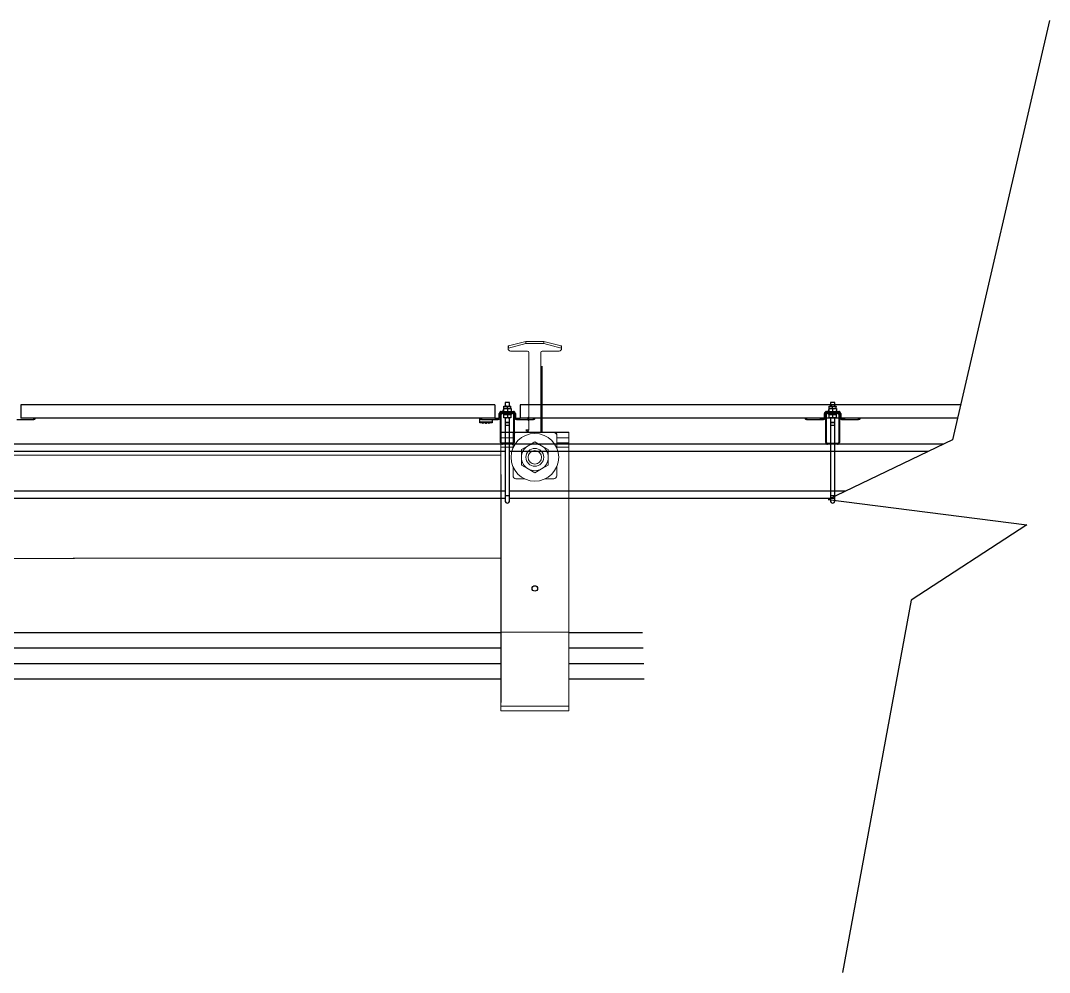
# Model space of a CAD drawing. Header units: feet. Extents: x 0.3 to 98.5, y -18.6 to 31.5.
# Drawn here: x 85.115 to 86.956, y 5.803 to 7.506 of the extents above; entities that cross this region are included whole.
import ezdxf

# ---------------------------------------------------------------- set-up
doc = ezdxf.new("R2010")
doc.units = ezdxf.units.FT
doc.header["$MEASUREMENT"] = 0
doc.layers.add('ATI CENTER SUPPORT', color=7, linetype='Continuous')
doc.layers.add('DC STRING CABLES', color=30, linetype='Continuous')

# ---------------------------------------------------------------- blocks, each defined once
blk = doc.blocks.new('CLAMP')
at = {"color": 3, "linetype": 'Continuous', "lineweight": 15}
for p, q in [((-0.004798626367520598, 0.1326443036068738), (-0.01417172662998567, 0.1301865137858691)), ((-0.004798626367520598, 0.1326443036068738), (-0.004798626367520598, 0.1314930813212918)), ((0.004798626333975875, 0.1326443036068738), (-0.004798626367520598, 0.1326443036068738)), ((0.004798626333975875, 0.1326443036068738), (0.004798626333975875, 0.1314930813212918)), ((0.01417172659643384, 0.1301865137858691), (0.004798626333975875, 0.1326443036068738)), ((-0.01439587906901707, 0.1298962130334331), (-0.01439587906901707, 0.1287449907478617)), ((-0.004798626367520598, 0.1314930813212918), (-0.01417172662998567, 0.1290352915338548)), ((-0.01417172662998567, 0.1301865137858691), (-0.01417172662998567, 0.1290352915338548)), ((-0.01311624537995115, 0.127466574984636), (-0.003998855286706515, 0.127466574984636)), ((0.004798626333975875, 0.1314930813212918), (-0.004798626367520598, 0.1314930813212918)), ((0.00399885528669941, 0.127466574984636), (0.01311624534640643, 0.127466574984636)), ((0.01417172659643384, 0.1290352915338548), (0.004798626333975875, 0.1314930813212918)), ((0.01417172659643384, 0.1301865137858691), (0.01417172659643384, 0.1290352915338548)), ((0.01439587903547235, 0.1298962130334331), (0.01439587903547235, 0.1287449907478617)), ((-0.003199084239422945, 0.1266675651116387), (-0.003199084239422945, 0.09098773627755463)), ((0.003199084239422945, 0.1242129183640124), (0.003199084239422945, 0.1266675651116387)), ((0.003199084239422944, 0.09098773624404183), (0.003199084239422945, 0.1242129183640124)), ((-0.003710937708337525, 0.09162684573262325), (-0.003698954095273876, 0.09163956448314892)), ((-0.003710937708337525, 0.09162684573262325), (-0.003710937708337525, 0.0904763699588429)), ((-0.003199084239422945, 0.09098773627755463), (-0.003710937708337525, 0.0904763699588429)), ((-0.003710937708337525, 0.0904763699588429), (-0.003199084239422945, 0.08996500367367943)), ((-0.003199084239422945, 0.09213895856312782), (-0.003698954095273876, 0.09163956448314892)), ((-0.003199084239422945, 0.08996500367367943), (-0.003199084239422945, 0.08509190809895273)), ((0.003199084205878222, 0.09213895856312782), (0.003698954061729154, 0.09163956448314892)), ((0.003199084205878222, 0.09098773627755463), (0.003710937674792802, 0.0904763699588429)), ((0.003710937674792802, 0.0904763699588429), (0.003199084205878222, 0.08996500367367943)), ((0.003199084239422945, 0.0839094949473349), (0.003199084239422944, 0.08996500370719224)), ((0.003710937674792802, 0.09162684573262325), (0.003698954061729154, 0.09163956448314892)), ((0.003710937674792802, 0.09162684573262325), (0.003710937674792802, 0.0904763699588429)), ((-0.01823478013619351, 0.08077331040825442), (-0.01823478013619351, 0.0839094949473349)), ((-0.007181590635912727, 0.0839094949473349), (-0.01021542018382959, 0.08373198649400848)), ((-0.01021542018382959, 0.0839094949473349), (-0.01021542018382959, 0.08373198649400848)), ((-0.003548296680495611, 0.08509710985918062), (-0.004861600470757566, 0.08509710985918062)), ((-0.003549628450290498, 0.08509589193335643), (-0.004861600470757566, 0.08509589193335643)), ((-0.004861600470757566, 0.08479470389906574), (-0.00414776108799586, 0.08483907472967012)), ((-0.00414776108799586, 0.08408700340066133), (-0.004861600470757566, 0.08404523685576137)), ((-0.00414776108799586, 0.08483907472967012), (-0.00414776108799586, 0.08408700340066133)), ((0.01021542015028487, 0.08373198649400848), (0.007181590602368004, 0.0839094949473349)), ((0.01021542015028487, 0.0839094949473349), (0.01021542015028487, 0.08373198649400848)), ((0.01823478013619351, 0.08077331040825442), (0.01823478013619351, 0.0839094949473349)), ((-0.01823478013619351, 0.0782353062522283), (-0.01823478013619351, 0.08077331040825442)), ((-0.01823478013619351, 0.08077331040825442), (-0.0117214446394307, 0.08077331040825442)), ((-0.01823478013619351, 0.0782353062522283), (-0.01823478013619351, 0.07778579264175)), ((-0.01823478013619351, 0.0782353062522283), (-0.0117214446394307, 0.0782353062522283)), ((-0.01823478013619351, 0.07778579264175), (-0.01823478013619351, 0.07583831357466764)), ((-0.0117214446394307, 0.07778579264175), (-0.01823478013619351, 0.07778579264175)), ((-0.0117214446394307, 0.082809807811282), (-0.0117214446394307, 0.08213670027835107)), ((-0.0117214446394307, 0.08213670027835107), (-0.0117214446394307, 0.07551346538764392)), ((-1.677236127761716e-11, 0.0786839298128843), (-0.003595770690420608, 0.07660791066810546)), ((0.003595770656861674, 0.07660791066810546), (-1.677236127761716e-11, 0.0786839298128843)), ((0.01172144463941649, 0.082809807811282), (0.01172144463941649, 0.08213670027835107)), ((0.01172144463941649, 0.07551346538764392), (0.01172144463941649, 0.08213670027835107)), ((0.01172144463941649, 0.08077331040825442), (0.01823478013619351, 0.08077331040825442)), ((0.01172144463941649, 0.0782353062522283), (0.01823478013619351, 0.0782353062522283)), ((0.01823478013619351, 0.07778579264175), (0.01172144463941649, 0.07778579264175)), ((0.01823478013619351, 0.0782353062522283), (0.01823478013619351, 0.08077331040825442)), ((0.01823478013619351, 0.0782353062522283), (0.01823478013619351, 0.07778579264175)), ((0.01823478013619351, 0.07778579264175), (0.01823478013619351, 0.07583831357466764)), ((-0.01823478013619351, 0.07583831357466764), (-0.01823478013619351, -0.02358258059671314)), ((-0.0117214446394307, 0.07583831357466764), (-0.01823478013619351, 0.07583831357466764)), ((-0.003595770690420608, 0.07660791066810546), (-0.007191541364054643, 0.07453189148976946)), ((-0.007191541364054643, 0.07037985313309925), (-0.007191541364054643, 0.07453189148976946)), ((0.007191541364047538, 0.07453189148976946), (0.003595770656861674, 0.07660791066810546)), ((0.007191541364047538, 0.07037985313309925), (0.007191541364047538, 0.07453189148976946)), ((0.01823478013619351, 0.07583831357466764), (0.01172144463941649, 0.07583831357466764)), ((0.01823478013619351, 0.07583831357466764), (0.01823478013619351, -0.02358258059671314)), ((-0.007191541364054643, 0.06622781480998441), (-0.007191541364054643, 0.07037985313309925)), ((0.007191541364047538, 0.06622781480998441), (0.007191541364047538, 0.07037985313309925)), ((-0.0117214446394307, 0.0652462409121135), (-0.0117214446394307, 0.06046379805403035)), ((-0.007191541364054643, 0.06622781480998441), (-0.003595770690420608, 0.06415179563165019)), ((-0.003595770690420608, 0.06415179563165019), (-1.677236127761716e-11, 0.06207577645331419)), ((-1.677236127761716e-11, 0.06207577645331419), (0.003595770656861674, 0.06415179563165019)), ((0.003595770656861674, 0.06415179563165019), (0.007191541364047538, 0.06622781480998441)), ((0.01172144463941649, 0.06046379805403035), (0.01172144463941649, 0.0652462409121135)), ((-0.01012190251133305, 0.05886577834159468), (-0.005583217748810654, 0.05886577834159468)), ((0.005583217748817759, 0.05886577834159468), (0.01012190251132594, 0.05886577834159468)), ((0.01823478013619351, -0.02358258059671314), (-0.01823478013619351, -0.02358258059671314)), ((-0.01823478013619351, -0.06326747562251), (-0.01823478013619351, -0.02358258059671314)), ((0.01823478013619351, -0.06326747562251), (0.01823478013619351, -0.02358258059671314)), ((0.01823478013619351, -0.06326747562251), (-0.01823478013619351, -0.06326747562251)), ((-0.01823478013619351, -0.06573478283980094), (-0.01823478013619351, -0.06326747562251)), ((0.01823478013619351, -0.06573478283980094), (-0.01823478013619351, -0.06573478283980094)), ((0.01823478013619351, -0.06573478283980094), (0.01823478013619351, -0.06326747562251))]:
    blk.add_line(p, q, dxfattribs=at)
at = {"color": 3}
for p, q in [((-0.01823478013619351, 0.0839094949473349), (0.01823478013619351, 0.0839094949473349)), ((-0.01823478013619351, 0.06120492388741638), (-0.01823478013619351, -0.06120492388741638))]:
    blk.add_line(p, q, dxfattribs=at)
at = {"color": 3, "linetype": 'Continuous', "lineweight": 15}
for radius in [0.01279633693693193, 0.004798626351348265, 0.003598969763508833]:
    blk.add_circle((-1.677236127761716e-11, 0.07037985313309925), radius, dxfattribs=at)
at = {"color": 3}
blk.add_circle((0, 0), 0.001468251009832691, dxfattribs=at)
at = {"color": 3, "linetype": 'Continuous', "lineweight": 15}
for centre, radius, start, end in [((-0.01409569419036316, 0.1298961174420832), 0.0003001849005565807, 104.6720091426993, 179.9817583273999), ((-0.01409569419036316, 0.1287448951565118), 0.0003001849005798663, 104.6720091452997, 179.9817583237994), ((-0.01311685405767449, 0.128745599995975), 0.001279025164742439, 180.0272924107003, 270.0272664350998), ((-0.003998474867319857, 0.1266671843231819), 0.0007993907279524112, 0.02729241099994475, 90.02726643579999), ((0.003998474867312751, 0.1266671843231819), 0.0007993907279628461, 89.97273356550035, 179.972707589), ((0.01311685402411555, 0.128745599995975), 0.001279025164714322, 269.9727335644997, 359.9727075900991), ((0.01409569415680423, 0.1298961174420832), 0.0003001849005603722, 0.01824167080079556, 75.32799085330021), ((0.01409569415680423, 0.1287448951565118), 0.0003001849005614123, 0.01824167260012449, 75.32799085369959), ((-0.01033500993772307, 0.08289541565966196), 0.001389075205851073, 133.1103241237991, 183.5333432729001), ((-0.01012276951050595, 0.0821359982573), 0.001598675271910271, 93.32241776470013, 179.9748391512997), ((-0.004206123688323515, 0.08509235032221696), 0.001007039541364204, 273.3224177638996, 359.9748391507998), ((0.01012276951051305, 0.0821359982573), 0.001598675271928054, 0.02516084899986749, 86.6775822356), ((0.0101859501635424, 0.08283448584924358), 0.001535692774013485, 359.0792370251004, 44.42826549430035), ((-1.677236127761716e-11, 0.07037985313309925), 0.007191541358559756, 60.00000000000048, 119.9999999999995), ((-1.677236127761716e-11, 0.07037985313309925), 0.007191541358559756, 119.9999999999995, 180), ((-1.677236127761716e-11, 0.07037985313309925), 0.007191541358563615, 0, 60.00000000000048), ((-1.677236127761716e-11, 0.07037985313309925), 0.007191541358554086, 180, 239.9999999999004), ((-1.677236127761716e-11, 0.07037985313309925), 0.007191541358563615, 299.9999999999994, 0), ((-1.677236127761716e-11, 0.07037985313309925), 0.007191541358554992, 239.9999999999004, 299.9999999999994), ((-0.01012266338362977, 0.06046455963093678), 0.001598781455914351, 180.0272924109999, 270.0272664354999), ((0.01012266335008505, 0.06046455963093678), 0.001598781455935221, 269.9727335655003, 359.9727075887004)]:
    blk.add_arc(centre, radius, start, end, dxfattribs=at)
blk.add_ellipse((-0.004206669824004194, 0.08590663954596067), major_axis=(0, 0.001069394072090679), ratio=0.9422023292000001, start_param=3.200091272179716, end_param=4.712388980384703, dxfattribs=at)

msp = doc.modelspace()

# ---------------------------------------------------------------- linework, layer by layer
at = {"color": 7, "linetype": 'Continuous', "lineweight": 25}
for p, q in [((85.97946454620225, 6.811877708263458), (85.97946454620221, 6.806698286668327)), ((85.97946454620225, 6.811877708263458), (85.99322238481432, 6.811877708263429)), ((85.98027383082642, 6.815462941943272), (85.98027383082646, 6.816005059847043)), ((85.98027383082646, 6.816005059847043), (85.99241310019003, 6.816005059847039)), ((85.98027383082646, 6.811877708263424), (85.98027383082642, 6.815462941943272)), ((85.98229704238676, 6.822479336840985), (85.98229704238676, 6.816005059847049)), ((85.99038988862921, 6.822479336840976), (85.98229704238683, 6.822479336840976)), ((85.98634346550816, 6.811877708263424), (85.98634346550827, 6.815462941943262)), ((85.99038988862917, 6.816005059847049), (85.99038988862917, 6.822479336840985)), ((85.99241310018999, 6.811877708263424), (85.99241310019003, 6.816005059847039)), ((85.99322238481432, 6.811877708263429), (85.99322238481429, 6.806698286668299)), ((86.56146453114624, 6.811877708263458), (86.5614645311462, 6.806698286668327)), ((86.56146453114624, 6.811877708263458), (86.57522236975831, 6.811877708263429)), ((86.56227381577041, 6.815462941943272), (86.56227381577048, 6.816005059847049)), ((86.56227381577048, 6.816005059847049), (86.57441308513407, 6.816005059847039)), ((86.56227381577048, 6.811877708263429), (86.56227381577041, 6.815462941943272)), ((86.56429702733078, 6.822479336840985), (86.56429702733078, 6.816005059847049)), ((86.57238987357327, 6.822479336840976), (86.56429702733082, 6.822479336840976)), ((86.56834345045222, 6.811877708263424), (86.56834345045226, 6.815462941943267)), ((86.57238987357316, 6.816005059847049), (86.57238987357316, 6.822479336840985)), ((86.57441308513407, 6.816005059847039), (86.5744130851341, 6.815462941943272)), ((86.57441308513398, 6.811877708263429), (86.5744130851341, 6.815462941943272)), ((86.57522236975831, 6.811877708263429), (86.57522236975831, 6.806698286668299)), ((85.13907146227295, 6.792552859723486), (85.13907146227304, 6.79457491898844)), ((85.93721988881711, 6.786263849906268), (85.93721988881711, 6.79361712468112)), ((85.9398095996974, 6.7945590173086), (85.93980959969733, 6.792535805748008)), ((85.96368349602969, 6.794559017308596), (85.97015777310637, 6.794559017308596)), ((85.97015777310625, 6.792535805747994), (85.97015777310637, 6.794559017308596)), ((85.97379955391543, 6.803056505863102), (85.97177634235481, 6.803056505863107)), ((85.97177634235474, 6.796177586557074), (85.97177634235481, 6.803056505863107)), ((85.97177634235474, 6.796177586557074), (85.97379955391534, 6.796177586557074)), ((85.97379955391534, 6.796177586557074), (85.97379955391543, 6.803056505863102)), ((85.97420419614465, 6.751262289907913), (85.97420419614465, 6.801437936610744)), ((85.9754181231638, 6.806698286672178), (85.97541812316388, 6.804675075111581)), ((85.9754181231638, 6.806698286672178), (85.99726880801825, 6.806698286672178)), ((85.97541812316388, 6.804675075111581), (85.99726880801836, 6.804675075111581)), ((85.975418123081, 6.751262289907913), (85.97541812308097, 6.801437936610744)), ((85.97744133464161, 6.803461148171342), (85.99524559637484, 6.803461148171337)), ((85.97905989377402, 6.803461148171342), (85.97905989377409, 6.802651863547103)), ((85.97905989377402, 6.803461148171342), (85.97947450824017, 6.803438114034345)), ((85.97905989377402, 6.802651863547089), (85.97905989377402, 6.801195151223473)), ((85.97905989377402, 6.801195151223473), (85.99362701701034, 6.801195151223473)), ((85.97905990389006, 6.810178210552522), (85.97905990389006, 6.808721498228901)), ((85.97946454620225, 6.810178210552522), (85.97905990389006, 6.810178210552522)), ((85.97905990389015, 6.807912213604662), (85.97905990389006, 6.808721498228901)), ((85.97905990389015, 6.807912213604662), (85.97946454620221, 6.807934693733112)), ((85.97949914628661, 6.803461148171351), (85.97949914628654, 6.802651863547108)), ((85.97949914628661, 6.803461148171351), (85.98063020679619, 6.803394278757258)), ((85.98027382071038, 6.79536830192896), (85.98027382071045, 6.801195151223482)), ((85.992413090074, 6.795368301928941), (85.98027382071038, 6.79536830192896)), ((85.98044700761997, 6.803461148171337), (85.98044700761997, 6.803405110271498)), ((85.98076392348852, 6.803461148171342), (85.98076392348852, 6.802651863547108)), ((85.98076392348852, 6.803461148171342), (85.98182651434215, 6.803384086291018)), ((85.98182651434215, 6.803384086291018), (85.98182651434215, 6.803124517712595)), ((85.98229704238706, 6.795368301928946), (85.98229704238676, 6.749239078347321)), ((85.98270167458313, 6.803461148171337), (85.98270167458313, 6.802651863547093)), ((85.98270167458313, 6.803461148171337), (85.9833952315061, 6.803384086291004)), ((85.9833952315061, 6.803384086291004), (85.98339523150605, 6.8028989388152)), ((85.98507867819028, 6.803461148171337), (85.98507867819028, 6.802651863547098)), ((85.98507867819028, 6.802651863547103), (85.98760823259413, 6.803461148171337)), ((85.98507867819028, 6.803461148171337), (85.98531954798186, 6.803384086291004)), ((85.98531954798186, 6.803384086291004), (85.98531954798186, 6.802728925427431)), ((85.98634345539219, 6.801195151223467), (85.98634345539219, 6.795910419832722)), ((85.98634346550827, 6.811263307972496), (85.98634346550827, 6.806698286668317)), ((85.98760823259413, 6.803461148171337), (85.98760823259417, 6.802651863547098)), ((85.98998523620125, 6.803461148171333), (85.98929167927827, 6.803384086291009)), ((85.98998523620125, 6.803461148171333), (85.98998523620125, 6.802651863547098)), ((85.99038988862917, 6.749239078347321), (85.99038988862947, 6.795368301928946)), ((85.99192298729588, 6.803461148171337), (85.99086039644226, 6.803384086291009)), ((85.99192298729588, 6.803461148171337), (85.99192298729588, 6.802651863547103)), ((85.99318776449783, 6.803461148171342), (85.99192298729588, 6.803386373294378)), ((85.99223990316436, 6.80340510967343), (85.99223990316436, 6.803461148171337)), ((85.99241309007395, 6.801195151223463), (85.992413090074, 6.795368301928941)), ((85.99318776449783, 6.803461148171342), (85.99318776449779, 6.802651863547103)), ((85.99362701701034, 6.803461148171337), (85.99318776449783, 6.803436745253975)), ((85.9936270271264, 6.810178210552522), (85.99322238481429, 6.810178210552522)), ((85.9936270271264, 6.807912213604662), (85.99322238481429, 6.807934693733112)), ((85.99362701701034, 6.801195151223473), (85.99362701701034, 6.803461148171337)), ((85.9936270271264, 6.807912213604662), (85.9936270271264, 6.810178210552522)), ((85.99726880801836, 6.804675075111581), (85.99726880801825, 6.806698286672178)), ((85.99726880793546, 6.801437936610739), (85.99726880793546, 6.751262289907913)), ((85.9984827348718, 6.801437936610739), (85.9984827348718, 6.751262289907913)), ((86.00091058882742, 6.803056505863102), (85.99888737726683, 6.803056505863102)), ((85.99888737726683, 6.803056505863102), (85.99888737726675, 6.79617758655707)), ((85.99888737726675, 6.79617758655707), (86.00091058882735, 6.79617758655707)), ((86.00091058882742, 6.803056505863102), (86.00091058882735, 6.79617758655707)), ((86.00252915807593, 6.794559017308596), (86.00252915807584, 6.792535805747998)), ((86.00252915807593, 6.794559017308596), (86.00900343498726, 6.794559017308591)), ((86.03287733148481, 6.792535805747988), (86.03287733148493, 6.794559017308582)), ((86.52180958464143, 6.7945590173086), (86.52180958464132, 6.792535805748008)), ((86.54568348097368, 6.7945590173086), (86.55215775805038, 6.794559017308596)), ((86.55215775805031, 6.792535805747998), (86.55215775805038, 6.794559017308596)), ((86.55579953885942, 6.803056505863102), (86.55377632729885, 6.803056505863107)), ((86.55377632729873, 6.796177586557079), (86.55377632729885, 6.803056505863107)), ((86.55377632729873, 6.796177586557079), (86.55579953885938, 6.796177586557074)), ((86.55579953885938, 6.796177586557074), (86.55579953885942, 6.803056505863102)), ((86.55620418108865, 6.751262289907913), (86.55620418108865, 6.801437936610744)), ((86.55741810810784, 6.806698286672178), (86.55741810810791, 6.804675075111581)), ((86.55741810810784, 6.806698286672178), (86.57926879296232, 6.806698286672178)), ((86.55741810810791, 6.804675075111581), (86.57926879296235, 6.804675075111581)), ((86.55741810802503, 6.751262289907913), (86.55741810802503, 6.801437936610744)), ((86.5594413195856, 6.803461148171342), (86.57724558131888, 6.803461148171337)), ((86.56105987871801, 6.803461148171342), (86.56105987871808, 6.802651863547103)), ((86.56105987871801, 6.803461148171342), (86.5614744931842, 6.803438114034345)), ((86.56105987871805, 6.802651863547089), (86.56105987871805, 6.801195151223473)), ((86.56105987871805, 6.801195151223473), (86.57562700195433, 6.801195151223473)), ((86.5610598888341, 6.810178210552522), (86.5610598888341, 6.808721498228901)), ((86.5614645311462, 6.810178210552522), (86.5610598888341, 6.810178210552522)), ((86.56105988883414, 6.807912213604662), (86.56105988883405, 6.808721498228901)), ((86.56105988883414, 6.807912213604662), (86.56146453114624, 6.807934693733112)), ((86.5614991312306, 6.803461148171356), (86.56149913123056, 6.802651863547108)), ((86.5614991312306, 6.803461148171356), (86.56263019174023, 6.803394278757258)), ((86.56227380565437, 6.795368301928965), (86.56227380565444, 6.801195151223487)), ((86.57441307501801, 6.795368301928946), (86.56227380565437, 6.795368301928965)), ((86.56244699256396, 6.803461148171337), (86.56244699256396, 6.803405110271504)), ((86.56276390843254, 6.803461148171342), (86.56276390843252, 6.802651863547108)), ((86.56276390843254, 6.803461148171342), (86.56382649928614, 6.803384086291024)), ((86.56382649928614, 6.803384086291024), (86.56382649928614, 6.803124517712599)), ((86.56429702733105, 6.795368301928951), (86.56429702733078, 6.749239078347321)), ((86.56470165952715, 6.803461148171337), (86.56470165952715, 6.802651863547093)), ((86.56470165952715, 6.803461148171337), (86.56539521645013, 6.803384086291009)), ((86.56539521645013, 6.803384086291009), (86.56539521645004, 6.8028989388152)), ((86.56707866313427, 6.803461148171337), (86.56707866313431, 6.802651863547098)), ((86.56707866313431, 6.802651863547103), (86.56960821753812, 6.803461148171342)), ((86.56707866313427, 6.803461148171337), (86.5673195329259, 6.803384086291009)), ((86.5673195329259, 6.803384086291009), (86.5673195329259, 6.802728925427431)), ((86.56834344033618, 6.801195151223473), (86.56834344033618, 6.795910419832728)), ((86.56834345045226, 6.811263307972496), (86.56834345045226, 6.806698286668317)), ((86.56960821753812, 6.803461148171337), (86.56960821753823, 6.802651863547098)), ((86.57198522114524, 6.803461148171333), (86.5712916642223, 6.803384086291014)), ((86.57198522114524, 6.803461148171333), (86.57198522114531, 6.802651863547098)), ((86.57238987357316, 6.749239078347321), (86.57238987357346, 6.795368301928951)), ((86.57392297223991, 6.803461148171337), (86.57286038138629, 6.803384086291014)), ((86.57392297223991, 6.803461148171337), (86.57392297223987, 6.802651863547103)), ((86.5751877494419, 6.803461148171342), (86.57392297223987, 6.803386373294378)), ((86.57423988810835, 6.803405109075356), (86.57423988810835, 6.803461148171337)), ((86.57441307501794, 6.801195151223463), (86.57441307501801, 6.795368301928946)), ((86.5751877494419, 6.803461148171342), (86.57518774944185, 6.802651863547103)), ((86.57562700195433, 6.803461148171337), (86.5751877494419, 6.803436745253981)), ((86.57562701207038, 6.810178210552522), (86.57522236975831, 6.810178210552522)), ((86.57562701207038, 6.807912213604662), (86.57522236975831, 6.807934693733112)), ((86.57562700195433, 6.801195151223473), (86.57562700195433, 6.803461148171337)), ((86.57562701207038, 6.807912213604662), (86.57562701207038, 6.810178210552522)), ((86.57926879296235, 6.804675075111581), (86.57926879296232, 6.806698286672178)), ((86.57926879287945, 6.801437936610744), (86.57926879287945, 6.751262289907913)), ((86.58048271981583, 6.801437936610744), (86.58048271981583, 6.751262289907913)), ((86.58291057377141, 6.803056505863102), (86.58088736221086, 6.803056505863102)), ((86.58088736221086, 6.803056505863102), (86.58088736221075, 6.79617758655707)), ((86.58088736221075, 6.79617758655707), (86.58291057377139, 6.796177586557074)), ((86.58291057377141, 6.803056505863102), (86.58291057377139, 6.796177586557074)), ((86.58452914301992, 6.794559017308596), (86.58452914301984, 6.792535805747998)), ((86.58452914301992, 6.794559017308596), (86.59100341993125, 6.794559017308596)), ((86.6148773164288, 6.792535805747988), (86.61487731642892, 6.794559017308582)), ((85.10874057329862, 6.792552859723489), (85.13907146227295, 6.792552859723486)), ((85.93721988881711, 6.787882419154741), (85.95907057367155, 6.787882419154741)), ((85.95907057367155, 6.786263849906268), (85.93721988881711, 6.786263849906268)), ((85.93980959969733, 6.792535805748008), (85.97015777310625, 6.792535805747994)), ((85.94163338978035, 6.786263849906268), (85.94163449665356, 6.786262381035939)), ((85.94341381334122, 6.785940136056572), (85.94228082009224, 6.785940136056572)), ((85.9440601367799, 6.786262381035939), (85.94406124365307, 6.786263849906268)), ((85.94693130430798, 6.786263849906268), (85.94693241118118, 6.786262381035939)), ((85.94871172786888, 6.785940136056572), (85.94757873461981, 6.785940136056572)), ((85.94935805130748, 6.786262381035939), (85.94935915818068, 6.786263849906268)), ((85.95253708796065, 6.786263849906268), (85.95253819483382, 6.786262381035939)), ((85.95431751152152, 6.785940136056572), (85.95318451827254, 6.785940136056572)), ((85.9549638349602, 6.786262381035939), (85.95496494183337, 6.786263849906268)), ((85.95907057367155, 6.791963555098411), (85.95849832302588, 6.792535805744119)), ((85.95907057367155, 6.791963555098411), (85.95907057367155, 6.786263849906268)), ((85.98229704238702, 6.787376616264586), (85.98320748758928, 6.786466171062315)), ((85.98229704238706, 6.787376616264586), (85.99038988862947, 6.787376616264586)), ((85.98947944342714, 6.786466171062315), (85.98320748758928, 6.786466171062315)), ((85.98947944342714, 6.786466171062315), (85.9903898886294, 6.787376616264586)), ((86.00252915807584, 6.792535805747998), (86.03287733148481, 6.792535805747988)), ((86.52180958464132, 6.792535805748008), (86.55215775805031, 6.792535805747998)), ((86.56429702733105, 6.787376616264586), (86.5652074725333, 6.786466171062315)), ((86.56429702733105, 6.787376616264586), (86.57238987357346, 6.787376616264586)), ((86.57147942837116, 6.786466171062315), (86.5652074725333, 6.786466171062315)), ((86.57147942837116, 6.786466171062315), (86.57238987357346, 6.787376616264586)), ((86.58452914301984, 6.792535805747998), (86.6148773164288, 6.792535805747988)), ((86.76670707877474, 6.748025151410967), (85.10179537121837, 6.748025151410962)), ((85.99524559637484, 6.749239078347316), (85.97744133464161, 6.749239078347321)), ((85.98229704238676, 6.748025151410967), (85.98229704238688, 6.646864573381094)), ((85.99038988862928, 6.646864573381094), (85.99038988862917, 6.748025151410967)), ((86.57724558131888, 6.749239078347321), (86.5594413195856, 6.749239078347321)), ((86.56429702733078, 6.748025151410967), (86.5642970273309, 6.646864573381094)), ((86.57238987357327, 6.646864573381094), (86.57238987357316, 6.748025151410967)), ((85.98229704238722, 6.650910996502286), (85.09693966347315, 6.650910996502281)), ((86.57238987357327, 6.650910996502286), (85.99038988862962, 6.650910996502286))]:
    msp.add_line(p, q, dxfattribs=at)
at = {"color": 8, "linetype": 'Continuous', "lineweight": 25}
for p, q in [((85.94163449665356, 6.786262381035939), (85.9440601367799, 6.786262381035939)), ((85.94693241118118, 6.786262381035939), (85.94935805130748, 6.786262381035939)), ((85.95253819483382, 6.786262381035939), (85.9549638349602, 6.786262381035939)), ((85.98229704238683, 6.782015105628996), (85.99038988862921, 6.782015105628996)), ((86.56429702733082, 6.782015105629), (86.57238987357323, 6.782015105629)), ((85.98229704238676, 6.735076597423145), (85.09693966347265, 6.735076597423141)), ((86.73961900534074, 6.735076597423145), (85.99038988862917, 6.735076597423145)), ((85.98229704238676, 6.663859550490107), (85.09693966347265, 6.663859550490102)), ((85.99038988862917, 6.655766704247739), (85.98229704238676, 6.655766704247739)), ((86.59063460145364, 6.663859550490107), (85.99038988862917, 6.663859550490107)), ((86.57238987357316, 6.655766704247739), (86.56429702733078, 6.655766704247739))]:
    msp.add_line(p, q, dxfattribs=at)
at = {"color": 7}
msp.add_lwpolyline([(86.95628170103095, 7.506302382012784), (86.78291678414851, 6.755773662787021), (86.56039520252479, 6.649404609995967), (86.91568003557784, 6.603769030058116), (86.70901571949156, 6.469175432859744), (86.58577732144461, 5.802651778557115)], dxfattribs=at)
at = {"color": 7, "linetype": 'Continuous', "lineweight": 25}
for centre, radius, start, end in [((85.98306153578127, 6.801061464954856), 0.01081739039642177, 90.83440817293256, 109.4217498274391), ((85.98343827220845, 6.806513786253333), 0.009492158701944432, 90.78245018503128, 109.4737078156615), ((85.98275709771394, 6.801120926515543), 0.01075778488232582, 70.52629658443738, 89.21754541468184), ((85.98321322388927, 6.806705239133275), 0.00930031026908363, 70.33172607766446, 89.41211592188223), ((85.98952334438445, 6.806427365984424), 0.009578792333867537, 90.86772227437878, 109.3884357266856), ((85.98993575618132, 6.801087769788523), 0.01079102078643255, 90.81149553542804, 109.4446624646639), ((85.98924912528648, 6.806516397634989), 0.009489541203387086, 70.52369126409059, 89.2201507354554), ((85.98961100991832, 6.800980934854603), 0.01089812945300283, 70.6477059567261, 89.09613604220363), ((86.56506152072527, 6.801061464954969), 0.01081739039630956, 90.83440817290327, 109.4217498276048), ((86.56543825715252, 6.806513786252917), 0.009492158702365111, 90.78245018545148, 109.4737078152164), ((86.56475708265798, 6.801120926515448), 0.01075778488242109, 70.52629658448961, 89.21754541452549), ((86.56521320883326, 6.806705239133119), 0.009300310269244924, 70.33172607783055, 89.41211592172588), ((86.57152332932853, 6.806427365984206), 0.009578792334089568, 90.86772227458395, 109.3884357264985), ((86.57193574112532, 6.80108776978858), 0.01079102078637522, 90.81149553537918, 109.4446624647161), ((86.57124911023043, 6.806516397634733), 0.009489541203642125, 70.52369126436079, 89.2201507352209), ((86.57161099486234, 6.800980934854664), 0.0108981294529394, 70.64770595667392, 89.09613604226226), ((85.13907146227295, 6.796192566400407), 0.003639706676923701, 270.0000000000748, 333.6121999705688), ((85.93980959969733, 6.796177586557088), 0.003641780809081571, 206.3878000298409, 270.0000000000782), ((85.97015777310625, 6.796177586557079), 0.001618569248482934, 270.0000000034686, 359.9999999959287), ((85.97015777310625, 6.796177586557079), 0.003641780809081571, 270.000000000127, 359.9999999844402), ((85.97541812316388, 6.803056505863102), 0.003641780809075821, 90.00000000090867, 179.9999999739447), ((85.97541812316388, 6.803056505863102), 0.001618569248480059, 90.00000000031268, 180.0000000016315), ((85.97744133464161, 6.801437936610744), 0.003237138496960119, 90, 179.9999999983714), ((85.97744133464161, 6.801437936610744), 0.002023211560604387, 90, 179.9999999973943), ((85.98346151058499, 6.804989722355979), 0.009622634828631965, 250.6541248509135, 269.0897171483463), ((85.98317901400985, 6.804859575524494), 0.009492158703770235, 270.7824501865166, 289.4737078136411), ((85.9895074302959, 6.804856964141791), 0.00948954120416956, 250.5236912649197, 269.2201507346737), ((85.98923321119769, 6.804945995791973), 0.009578792334267922, 270.8677222746328, 289.3884357262712), ((85.99524559637484, 6.801437936610739), 0.003237138496954368, 0, 90), ((85.99524559637484, 6.801437936610739), 0.002023211560598637, 0, 90), ((85.99726880801836, 6.803056505863097), 0.003641780809078696, 3.763476565707169e-08, 90.00000000090867), ((85.99726880801836, 6.803056505863097), 0.001618569248482934, 1.709866196754787e-08, 90.00000000020516), ((86.00252915807584, 6.79617758655707), 0.003641780809075821, 179.999999994209, 270.0000000000782), ((86.00252915807584, 6.79617758655707), 0.001618569248477184, 179.999999978016, 270.0000000035663), ((86.03287733148481, 6.796177586557064), 0.003641780809075821, 270.0000000000782, 333.6121999705943), ((86.52180958464132, 6.796177586557088), 0.003641780809081571, 206.3878000298158, 270.0000000000782), ((86.55215775805031, 6.796177586557079), 0.001618569248480059, 270.0000000034686, 4.885331990727962e-09), ((86.55215775805031, 6.796177586557079), 0.003641780809078696, 270.0000000000782, 359.9999999848017), ((86.55741810810791, 6.803056505863107), 0.003641780809078696, 90.00000000093799, 179.9999999735832), ((86.55741810810791, 6.803056505863107), 0.001618569248480059, 90.00000000042014, 180.0000000008401), ((86.5594413195856, 6.801437936610744), 0.003237138496962994, 90, 179.9999999983714), ((86.5594413195856, 6.801437936610744), 0.002023211560601512, 90, 179.9999999973943), ((86.56546149552898, 6.804989722355852), 0.009622634828498905, 250.6541248508, 269.0897171484734), ((86.56517899895395, 6.804859575524119), 0.009492158703392681, 270.782450186155, 289.4737078139727), ((86.57150741523985, 6.804856964141574), 0.009489541203948251, 250.5236912646708, 269.2201507349278), ((86.57123319614172, 6.804945995791907), 0.009578792334201065, 270.8677222746133, 289.3884357263541), ((86.57724558131888, 6.801437936610744), 0.003237138496954368, 0, 90), ((86.57724558131888, 6.801437936610744), 0.002023211560595761, 0, 90), ((86.57926879296235, 6.803056505863097), 0.003641780809078696, 3.763476565707169e-08, 90.00000000085983), ((86.57926879296235, 6.803056505863097), 0.001618569248482934, 1.791268041050291e-08, 90.00000000020516), ((86.58452914301984, 6.79617758655707), 0.003641780809075821, 179.9999999938475, 270.0000000000782), ((86.58452914301984, 6.79617758655707), 0.001618569248480059, 179.99999997883, 270.0000000033611), ((86.6148773164288, 6.796177586557064), 0.003641780809075821, 270.0000000000782, 333.6121999705943), ((85.94228082009224, 6.786749420680811), 0.0008092846242400296, 217.0000000000191, 270), ((85.94341381334122, 6.786749420680811), 0.0008092846242400296, 270, 322.9999999998815), ((85.94757873461981, 6.786749420680811), 0.0008092846242400296, 217.0000000000191, 270), ((85.94871172786888, 6.786749420680811), 0.0008092846242400296, 270, 322.9999999998815), ((85.95318451827254, 6.786749420680811), 0.0008092846242400296, 217.0000000000191, 270), ((85.95431751152152, 6.786749420680811), 0.0008092846242400296, 270, 322.9999999999827), ((85.97744133464161, 6.751262289907913), 0.003237138496960119, 179.9999999983714, 270), ((85.97744133464161, 6.751262289907913), 0.002023211560598637, 179.9999999973943, 270), ((85.99524559637484, 6.751262289907913), 0.002023211560598637, 270, 1.563306237032948e-08), ((85.99524559637484, 6.751262289907913), 0.003237138496960119, 270, 9.770663981455923e-09), ((86.5594413195856, 6.751262289907913), 0.003237138496962994, 179.9999999983714, 270), ((86.5594413195856, 6.751262289907913), 0.002023211560595761, 179.9999999973943, 270), ((86.57724558131888, 6.751262289907913), 0.002023211560595761, 270, 1.563306237032948e-08), ((86.57724558131888, 6.751262289907913), 0.003237138496960119, 270, 9.770663981455923e-09), ((85.98634346550804, 6.646864573381094), 0.004046423121197273, 180, 359.9999999999591), ((86.56834345045206, 6.646864573381094), 0.004046423121197273, 180, 0)]:
    msp.add_arc(centre, radius, start, end, dxfattribs=at)
for centre, major_axis, ratio, start_param, end_param in [((85.98634345539219, 6.803056505859213), (0.00728219710411751, 0.0004489850461530824), 0.3139956869168544, 2.773169766088453, 3.122235616494562), ((85.98634346550823, 6.808316855916781), (0.00728219710411751, 0.0004489850461502071), 0.3139956869168378, 2.773169766098618, 3.122235616499572), ((85.98634345539219, 6.803056505859213), (0.007275662498083603, 0.001257818239540966), 0.2696128487539989, 2.396883931185546, 2.74594978158227), ((85.98634345539219, 6.803056505859213), (0.007274690734232907, 0.001856798127717445), 0.1935411780520551, 2.045035615667403, 2.394101466063056), ((85.98634345539219, 6.803056505859213), (0.007280181429480163, 0.002212973360427608), 0.1002607130739448, 1.714862204694557, 2.063928055096708), ((85.98634345539219, 6.803056505859213), (0.00728018142948016, 0.002212973360424732), 0.1002607130746789, 4.856454858294598, 5.205520708686613), ((85.98634345539219, 6.803056505859213), (0.005893711321685435, 0.001791524878231111), 0.1002607130744811, 4.898099935674199, 5.205520708681935), ((85.98634345539219, 6.803056505859213), (0.007274690734232906, 0.001856798127714568), 0.1935411780520735, 5.186628269261867, 5.535694119660798), ((85.98634345539219, 6.803056505859213), (0.005889266298844759, 0.00150318123983508), 0.1935411780526502, 5.328746042188689, 5.535694119665417), ((85.98634345539219, 6.803056505859213), (0.007275662498083602, 0.001257818239535215), 0.269612848754352, 5.538476584785472, 5.887542435184155), ((85.98634345539219, 6.803056505859213), (0.007282197104117511, 0.0004489850461444567), 0.3139956869168529, 5.91476241969359, 6.263828270091219), ((85.98634346550823, 6.808316855916781), (0.00728219710411751, 0.0004489850461502071), 0.313995686916862, 5.914762419687305, 6.263828270086347), ((86.56834344033618, 6.803056505859213), (0.00728219710411751, 0.0004489850461559575), 0.3139956869168711, 2.773169766086186, 3.12223561649331), ((86.56834345045226, 6.808316855916781), (0.00728219710411751, 0.0004489850461502071), 0.3139956869168135, 2.773169766098592, 3.12223561649957), ((86.56834344033618, 6.803056505859213), (0.007275662498080727, 0.001257818239540966), 0.2696128487540361, 2.396883931185554, 2.745949781582106), ((86.56834344033618, 6.803056505859213), (0.007274690734232907, 0.001856798127720319), 0.1935411780517605, 2.045035615666434, 2.394101466061234), ((86.56834344033618, 6.803056505859213), (0.007280181429477286, 0.002212973360427607), 0.1002607130737295, 1.714862204694218, 2.063928055095557), ((86.56834344033618, 6.803056505859213), (0.007280181429477286, 0.002212973360427607), 0.1002607130747041, 4.856454858294692, 5.205520708685627), ((86.56834344033618, 6.803056505859213), (0.005893711321688312, 0.001791524878231112), 0.1002607130745721, 4.898099935675378, 5.205520708685103), ((86.56834344033618, 6.803056505859213), (0.007274690734232907, 0.001856798127717445), 0.1935411780520551, 5.186628269261479, 5.535694119659579), ((86.56834344033618, 6.803056505859213), (0.005889266298847636, 0.001503181239837955), 0.1935411780520805, 5.328746042188156, 5.535694119664789), ((86.56834344033618, 6.803056505859213), (0.007275662498080729, 0.001257818239535215), 0.2696128487548393, 5.538476584786151, 5.887542435185923), ((86.56834344033618, 6.803056505859213), (0.007282197104117516, 0.0004489850461473322), 0.3139956869168454, 5.914762419692545, 6.263828270089966), ((86.56834345045226, 6.808316855916781), (0.00728219710411751, 0.0004489850461502071), 0.313995686916862, 5.914762419687305, 6.26382827008628)]:
    msp.add_ellipse(centre, major_axis=major_axis, ratio=ratio, start_param=start_param, end_param=end_param, dxfattribs=at)
at = {"layer": 'ATI CENTER SUPPORT', "color": 1}
for p, q in [((86.04625122638895, 6.887534647389137), (86.04625122638895, 6.76968351719138)), ((85.9636834960296, 6.818837556031871), (85.11555320982727, 6.818837556031923)), ((85.11555320982727, 6.818837556031923), (85.11555320982734, 6.79455901730474)), ((85.9636834960296, 6.818837556031871), (85.96368349602969, 6.794559017304698)), ((86.79748393705101, 6.818837556031875), (86.00900343498715, 6.818837556031923)), ((86.00900343498715, 6.818837556031923), (86.00900343498726, 6.794559017304745)), ((85.96368349602969, 6.794559017304698), (85.11555320982734, 6.79455901730474)), ((86.7918758280731, 6.794559017304701), (86.00900343498726, 6.794559017304745))]:
    msp.add_line(p, q, dxfattribs=at)
at = {"layer": 'ATI CENTER SUPPORT', "color": 2}
msp.add_line((86.04791789305561, 6.887534647389137), (86.04791789305561, 6.76968351719138), dxfattribs=at)
at = {"layer": 'ATI CENTER SUPPORT', "color": 8, "linetype": 'Continuous', "lineweight": 15}
for p, q in [((84.51076487692706, 6.728660294477242), (85.9747655003523, 6.728660300564274)), ((84.50756666348006, 6.543218408251486), (85.21189118171932, 6.543218418347976)), ((85.20976204465126, 6.543975787431249), (85.9747655003523, 6.543975793489639))]:
    msp.add_line(p, q, dxfattribs=at)
at = {"layer": 'ATI CENTER SUPPORT', "color": 1, "extrusion": (1, 0, 1.224646799147353e-16), "const_width": 6.519333333333333, "elevation": 86.04625122638895}
msp.add_lwpolyline([(6.76968351719138, -2.780657072205529e-15), (6.887534647389137, -2.780657072205529e-15)], dxfattribs=at)
at = {"layer": 'ATI CENTER SUPPORT', "color": 2, "extrusion": (1, 0, 1.224646799147353e-16), "const_width": 6.519333333333333, "elevation": 86.04625122638895}
msp.add_lwpolyline([(6.76968351719138, -2.780657072205529e-15), (6.887534647389137, -2.780657072205529e-15)], dxfattribs=at)
at = {"layer": 'DC STRING CABLES', "flags": 128}
for points in [[(84.8465242150218, 6.41106932250149), (85.97434617762326, 6.41106932250149)], [(86.09633070126026, 6.41106932250149), (86.22841316508152, 6.41106932250149)], [(84.8257950151758, 6.383364118414984), (85.97434617762326, 6.383364118414984)], [(86.09633070126026, 6.383364118414984), (86.2293804856967, 6.383364118414984)], [(84.82283370679731, 6.355658914328478), (85.97434617762326, 6.355658914328478)], [(86.09633070126026, 6.355658914328478), (86.23034780631187, 6.355658914328478)], [(84.82283370679731, 6.327953710241969), (85.97434617762326, 6.327953710241969)], [(86.09633070126026, 6.327953710241969), (86.231315126927, 6.327953710241969)]]:
    msp.add_lwpolyline(points, dxfattribs=at)

# ---------------------------------------------------------------- block references
at = {"layer": 'ATI CENTER SUPPORT', "xscale": 3.333333333333333, "yscale": 3.333333333333333, "zscale": 3.333333333333333}
msp.add_blockref('CLAMP', (86.0355481008063, 6.489985200700263), dxfattribs=at)

doc.saveas('drawing.dxf')
